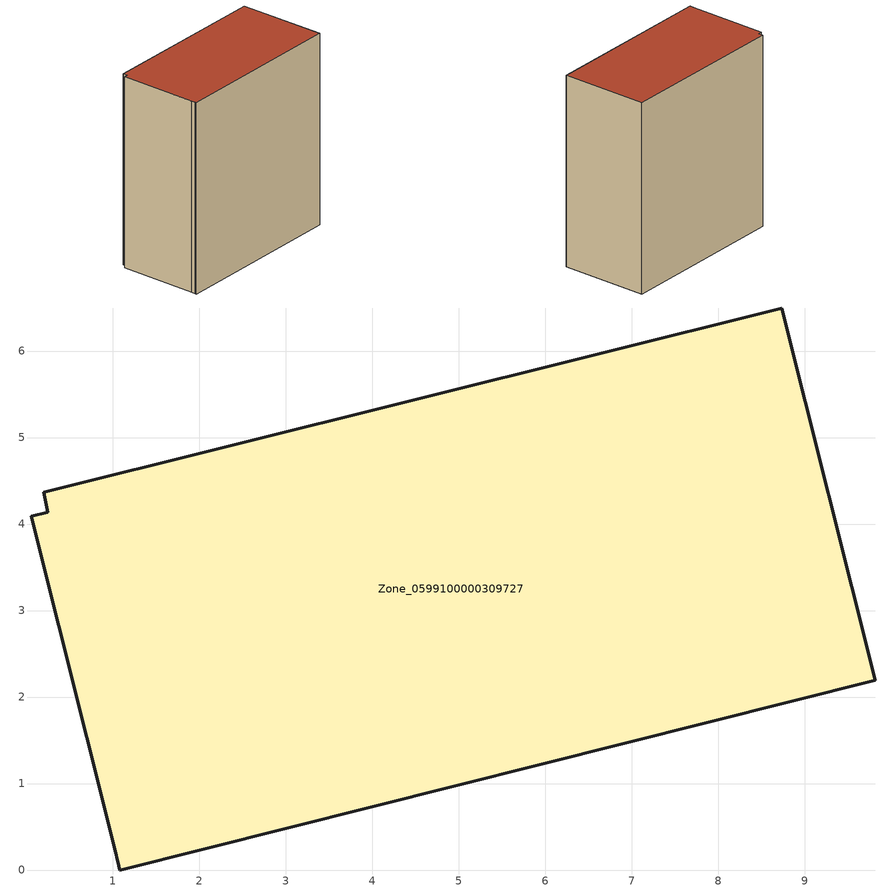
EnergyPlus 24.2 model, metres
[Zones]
Zone_0599100000309727
 floor ground (C_G): 0.06,4.09 0.25,4.14 0.2,4.37 8.74,6.5 9.82,2.2 1.08,0 1.07,0.05 1.02,0.27 z0
 wall outside (C_F): 9.82,2.2 8.74,6.5 0.2,4.37 0.25,4.14 0.06,4.09 1.02,0.27 1.07,0.05 1.08,0 9.82,2.2 z0:9.82
 roof outside (C_R): 0.25,4.14 0.06,4.09 1.02,0.27 1.07,0.05 1.08,0 9.82,2.2 8.74,6.5 0.2,4.37 z9.82
[BUILDING]
Pand.0599100000309727: North Axis=0; Terrain=City; Loads Convergence Tolerance Value=0.04; Temperature Convergence Tolerance Value=0.4; Solar Distribution=FullExterior; Maximum Number of Warmup Days=25; Minimum Number of Warmup Days=1
[Site:Location]
Rotterdam.The.Hague.AP_ZH_NLD Design_Conditions: Latitude=51.96; Longitude=4.45; Time Zone=1; Elevation=-4.5
[SITE:GROUNDTEMPERATURE:BUILDINGSURFACE]
18, 18, 18, 18, 18, 18, 18, 18, 18, 18, 18, 18
[MATERIAL] Thermal Absorptance=0.9; Solar Absorptance=0.7; Visible Absorptance=0.7
Name | Roughness | Thickness | Conductivity | Density | Specific Heat
G.TC.1992-2005 | MediumSmooth | 0.15 | 0.06 | 540 | 1210
F.TC.1992-2005 | Rough | 0.3 | 0.12 | 1920 | 840
R.TC.1992-2005 | MediumRough | 0.2 | 0.08 | 1500 | 1000
[CONSTRUCTION]
C_G: G.TC.1992-2005
C_F: F.TC.1992-2005
C_R: R.TC.1992-2005
[ZONE]
Zone_0599100000309727: Type=1; Multiplier=1; Ceiling Height=Autocalculate; Volume=Autocalculate; Floor Area=autocalculate; Part of Total Floor Area=Yes
[ZONEINFILTRATION:DESIGNFLOWRATE]
Infil_Zone_0599100000309727: Zone or ZoneList or Space or SpaceList=Zone_0599100000309727; Schedule=AlwaysOn; Design Flow Rate Calculation Method=Flow/Area; Flow Rate per Floor Area=0.0015; Constant Term Coefficient=1; Temperature Term Coefficient=0; Velocity Term Coefficient=0; Velocity Squared Term Coefficient=0
[HVACTEMPLATE:ZONE:IDEALLOADSAIRSYSTEM]
Zone_0599100000309727: Maximum Heating Supply Air Temperature=50; Minimum Cooling Supply Air Temperature=13; Maximum Heating Supply Air Humidity Ratio=0.0156; Minimum Cooling Supply Air Humidity Ratio=0.0077; Heating Limit=NoLimit; Cooling Limit=NoLimit; Dehumidification Control Type=ConstantSensibleHeatRatio; Cooling Sensible Heat Ratio=0.7; Dehumidification Setpoint=60; Humidification Control Type=None; Humidification Setpoint=30; Outdoor Air Method=None; Outdoor Air Flow Rate per Person=0.00944; Outdoor Air Flow Rate per Zone Floor Area=0; Outdoor Air Flow Rate per Zone=0; Demand Controlled Ventilation Type=None; Outdoor Air Economizer Type=NoEconomizer; Heat Recovery Type=None; Sensible Heat Recovery Effectiveness=0.7; Latent Heat Recovery Effectiveness=0.65
[ZONECONTROL:THERMOSTAT]
ThermostatControl_Zone_0599100000309727: Zone or ZoneList=Zone_0599100000309727; Control Type Schedule=DualSetpointControlType; Control 1=Thermostat_Zone_0599100000309727; Temperature Difference Between Cutout And Setpoint=0
[THERMOSTATSETPOINT:DUALSETPOINT]
Thermostat_Zone_0599100000309727: Heating Setpoint Temperature Schedule=HeatingSetpoint_Zone_0599100000309727; Cooling Setpoint Temperature Schedule=CoolingSetpoint_Zone_0599100000309727
[SCHEDULE:COMPACT]
HeatingSetpoint_Zone_0599100000309727: Through: 12/31, For: AllDays, Until: 24:00, 21
CoolingSetpoint_Zone_0599100000309727: Through: 12/31, For: AllDays, Until: 24:00, 24
DualSetpointControlType: Through: 12/31, For: AllDays, Until: 24:00, 4
AlwaysOn: Through: 12/31, For: AllDays, Until: 24:00, 1
